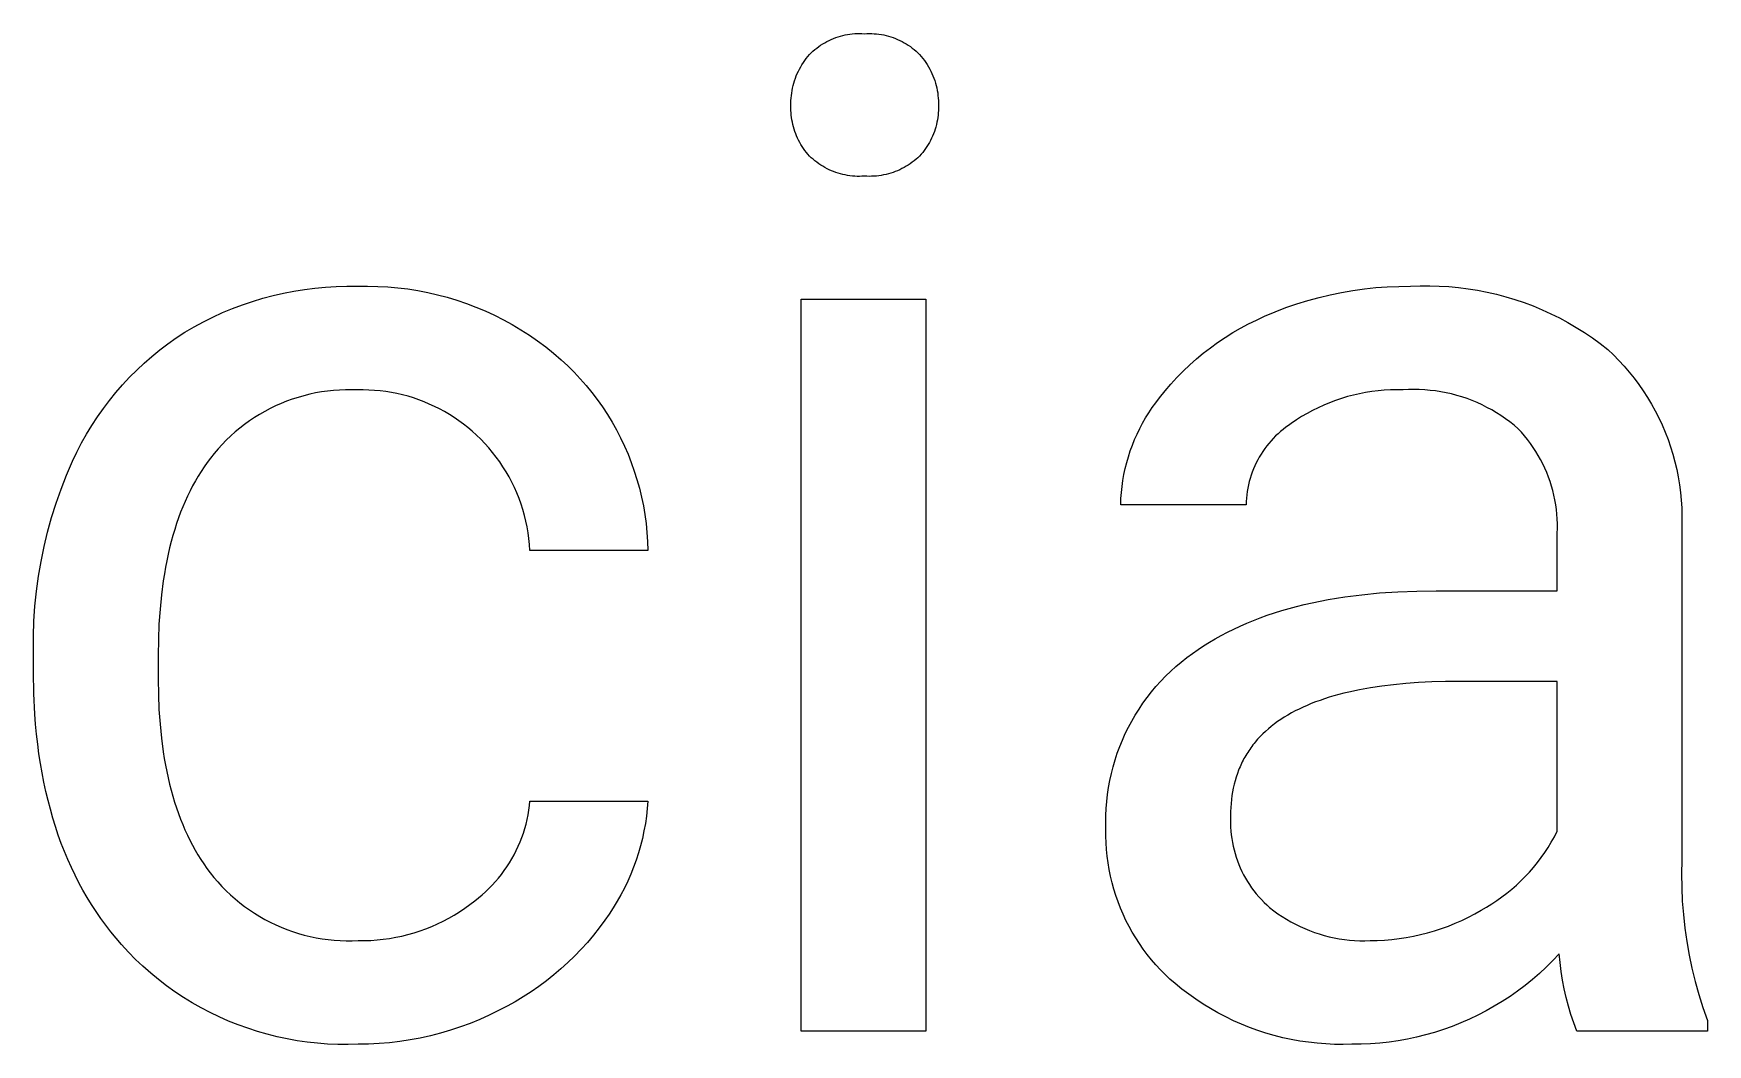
# Model space of a CAD drawing. Header units: millimetres. Extents: x 1348 to 6197, y -150 to 3238.
# Drawn here: x 4956 to 5018.9, y 64.2 to 102.3 of the extents above; entities that cross this region are included whole.
import ezdxf

# ---------------------------------------------------------------- set-up
doc = ezdxf.new("R2010")
doc.units = ezdxf.units.MM
doc.header["$MEASUREMENT"] = 0
doc.layers.add('Domyślny', color=7, linetype='Continuous', true_color=0x000000)

msp = doc.modelspace()

# ---------------------------------------------------------------- linework, layer by layer
at = {"layer": 'Domyślny'}
for p, q in [((4985.89, 101.994), (4985.973, 102.032)), ((4985.973, 102.032), (4986.057, 102.068)), ((4986.057, 102.068), (4986.142, 102.1)), ((4986.142, 102.1), (4986.228, 102.129)), ((4986.228, 102.129), (4986.316, 102.156)), ((4986.316, 102.156), (4986.404, 102.179)), ((4986.404, 102.179), (4986.493, 102.199)), ((4986.493, 102.199), (4986.582, 102.216)), ((4986.582, 102.216), (4986.672, 102.23)), ((4986.672, 102.23), (4986.763, 102.241)), ((4986.763, 102.241), (4986.854, 102.249)), ((4986.854, 102.249), (4986.945, 102.253)), ((4986.945, 102.253), (4987.036, 102.255)), ((4987.036, 102.255), (4987.127, 102.253)), ((4987.127, 102.253), (4987.218, 102.248)), ((4987.218, 102.248), (4987.31, 102.253)), ((4987.31, 102.253), (4987.402, 102.254)), ((4987.402, 102.254), (4987.493, 102.253)), ((4987.493, 102.253), (4987.585, 102.248)), ((4987.585, 102.248), (4987.676, 102.241)), ((4987.676, 102.241), (4987.767, 102.23)), ((4987.767, 102.23), (4987.857, 102.216)), ((4987.857, 102.216), (4987.947, 102.198)), ((4987.947, 102.198), (4988.037, 102.178)), ((4988.037, 102.178), (4988.125, 102.155)), ((4988.125, 102.155), (4988.213, 102.128)), ((4988.213, 102.128), (4988.3, 102.099)), ((4988.3, 102.099), (4988.385, 102.067)), ((4988.385, 102.067), (4988.47, 102.031)), ((4988.47, 102.031), (4988.553, 101.993)), ((4985.033, 101.317), (4985.092, 101.391)), ((4985.092, 101.391), (4985.153, 101.464)), ((4985.153, 101.464), (4985.218, 101.528)), ((4985.218, 101.528), (4985.285, 101.59)), ((4985.285, 101.59), (4985.354, 101.649)), ((4985.354, 101.649), (4985.425, 101.707)), ((4985.425, 101.707), (4985.499, 101.761)), ((4985.499, 101.761), (4985.573, 101.813)), ((4985.573, 101.813), (4985.65, 101.862)), ((4985.65, 101.862), (4985.728, 101.909)), ((4985.728, 101.909), (4985.808, 101.953)), ((4985.808, 101.953), (4985.89, 101.994)), ((4988.553, 101.993), (4988.635, 101.952)), ((4988.635, 101.952), (4988.715, 101.908)), ((4988.715, 101.908), (4988.794, 101.862)), ((4988.794, 101.862), (4988.871, 101.812)), ((4988.871, 101.812), (4988.947, 101.761)), ((4988.947, 101.761), (4989.02, 101.706)), ((4989.02, 101.706), (4989.092, 101.649)), ((4989.092, 101.649), (4989.162, 101.59)), ((4989.162, 101.59), (4989.229, 101.528)), ((4989.229, 101.528), (4989.295, 101.464)), ((4989.295, 101.464), (4989.357, 101.392)), ((4989.357, 101.392), (4989.417, 101.318)), ((4984.694, 100.745), (4984.734, 100.832)), ((4984.734, 100.832), (4984.776, 100.917)), ((4984.776, 100.917), (4984.822, 101)), ((4984.822, 101), (4984.871, 101.082)), ((4984.871, 101.082), (4984.922, 101.162)), ((4984.922, 101.162), (4984.976, 101.24)), ((4984.976, 101.24), (4985.033, 101.317)), ((4989.417, 101.318), (4989.475, 101.241)), ((4989.475, 101.241), (4989.53, 101.163)), ((4989.53, 101.163), (4989.582, 101.083)), ((4989.582, 101.083), (4989.631, 101.002)), ((4989.631, 101.002), (4989.677, 100.918)), ((4989.677, 100.918), (4989.721, 100.834)), ((4989.721, 100.834), (4989.761, 100.747)), ((4984.5, 100.11), (4984.518, 100.203)), ((4984.518, 100.203), (4984.539, 100.296)), ((4984.539, 100.296), (4984.564, 100.388)), ((4984.564, 100.388), (4984.592, 100.479)), ((4984.592, 100.479), (4984.623, 100.569)), ((4984.623, 100.569), (4984.657, 100.658)), ((4984.657, 100.658), (4984.694, 100.745)), ((4989.761, 100.747), (4989.799, 100.66)), ((4989.799, 100.66), (4989.834, 100.571)), ((4989.834, 100.571), (4989.865, 100.481)), ((4989.865, 100.481), (4989.893, 100.389)), ((4989.893, 100.389), (4989.918, 100.297)), ((4989.918, 100.297), (4989.94, 100.205)), ((4989.94, 100.205), (4989.959, 100.111)), ((4984.456, 99.637), (4984.458, 99.732)), ((4984.457, 99.541), (4984.456, 99.637)), ((4984.456, 99.452), (4984.457, 99.541)), ((4984.458, 99.732), (4984.464, 99.827)), ((4984.464, 99.827), (4984.472, 99.921)), ((4984.472, 99.921), (4984.484, 100.016)), ((4984.484, 100.016), (4984.5, 100.11)), ((4989.959, 100.111), (4989.975, 100.017)), ((4989.975, 100.017), (4989.987, 99.922)), ((4989.987, 99.922), (4989.996, 99.827)), ((4989.996, 99.827), (4990.001, 99.732)), ((4990.001, 99.732), (4990.004, 99.637)), ((4990.004, 99.637), (4990.003, 99.541)), ((4990.003, 99.541), (4990.004, 99.451)), ((4984.457, 99.362), (4984.456, 99.452)), ((4984.462, 99.272), (4984.457, 99.362)), ((4984.469, 99.182), (4984.462, 99.272)), ((4984.48, 99.093), (4984.469, 99.182)), ((4984.494, 99.004), (4984.48, 99.093)), ((4984.51, 98.915), (4984.494, 99.004)), ((4984.53, 98.827), (4984.51, 98.915)), ((4989.948, 98.914), (4989.928, 98.826)), ((4989.965, 99.002), (4989.948, 98.914)), ((4989.979, 99.091), (4989.965, 99.002)), ((4989.99, 99.181), (4989.979, 99.091)), ((4989.998, 99.271), (4989.99, 99.181)), ((4990.002, 99.361), (4989.998, 99.271)), ((4990.004, 99.451), (4990.002, 99.361)), ((4984.552, 98.74), (4984.53, 98.827)), ((4984.577, 98.654), (4984.552, 98.74)), ((4984.606, 98.568), (4984.577, 98.654)), ((4984.637, 98.484), (4984.606, 98.568)), ((4984.671, 98.4), (4984.637, 98.484)), ((4984.707, 98.318), (4984.671, 98.4)), ((4984.746, 98.237), (4984.707, 98.318)), ((4984.789, 98.158), (4984.746, 98.237)), ((4989.708, 98.235), (4989.665, 98.156)), ((4989.748, 98.316), (4989.708, 98.235)), ((4989.785, 98.398), (4989.748, 98.316)), ((4989.819, 98.482), (4989.785, 98.398)), ((4989.851, 98.566), (4989.819, 98.482)), ((4989.88, 98.652), (4989.851, 98.566)), ((4989.905, 98.738), (4989.88, 98.652)), ((4989.928, 98.826), (4989.905, 98.738)), ((4984.833, 98.08), (4984.789, 98.158)), ((4984.88, 98.003), (4984.833, 98.08)), ((4984.93, 97.928), (4984.88, 98.003)), ((4984.982, 97.855), (4984.93, 97.928)), ((4985.037, 97.783), (4984.982, 97.855)), ((4985.094, 97.714), (4985.037, 97.783)), ((4985.153, 97.646), (4985.094, 97.714)), ((4985.219, 97.583), (4985.153, 97.646)), ((4989.295, 97.646), (4989.228, 97.584)), ((4989.355, 97.713), (4989.295, 97.646)), ((4989.413, 97.782), (4989.355, 97.713)), ((4989.468, 97.854), (4989.413, 97.782)), ((4989.521, 97.927), (4989.468, 97.854)), ((4989.572, 98.001), (4989.521, 97.927)), ((4989.62, 98.078), (4989.572, 98.001)), ((4989.665, 98.156), (4989.62, 98.078)), ((4985.287, 97.523), (4985.219, 97.583)), ((4985.357, 97.465), (4985.287, 97.523)), ((4985.429, 97.41), (4985.357, 97.465)), ((4985.502, 97.357), (4985.429, 97.41)), ((4985.578, 97.307), (4985.502, 97.357)), ((4985.655, 97.259), (4985.578, 97.307)), ((4985.733, 97.214), (4985.655, 97.259)), ((4985.813, 97.171), (4985.733, 97.214)), ((4985.895, 97.131), (4985.813, 97.171)), ((4985.978, 97.095), (4985.895, 97.131)), ((4986.062, 97.06), (4985.978, 97.095)), ((4986.147, 97.029), (4986.062, 97.06)), ((4986.233, 97.001), (4986.147, 97.029)), ((4986.32, 96.975), (4986.233, 97.001)), ((4986.408, 96.953), (4986.32, 96.975)), ((4988.121, 96.976), (4988.032, 96.954)), ((4988.208, 97.002), (4988.121, 96.976)), ((4988.295, 97.03), (4988.208, 97.002)), ((4988.38, 97.061), (4988.295, 97.03)), ((4988.465, 97.095), (4988.38, 97.061)), ((4988.548, 97.132), (4988.465, 97.095)), ((4988.63, 97.172), (4988.548, 97.132)), ((4988.71, 97.214), (4988.63, 97.172)), ((4988.79, 97.26), (4988.71, 97.214)), ((4988.867, 97.307), (4988.79, 97.26)), ((4988.943, 97.358), (4988.867, 97.307)), ((4989.017, 97.41), (4988.943, 97.358)), ((4989.09, 97.466), (4989.017, 97.41)), ((4989.16, 97.524), (4989.09, 97.466)), ((4989.228, 97.584), (4989.16, 97.524)), ((4986.497, 96.934), (4986.408, 96.953)), ((4986.586, 96.917), (4986.497, 96.934)), ((4986.676, 96.904), (4986.586, 96.917)), ((4986.766, 96.894), (4986.676, 96.904)), ((4986.856, 96.886), (4986.766, 96.894)), ((4986.947, 96.882), (4986.856, 96.886)), ((4987.037, 96.881), (4986.947, 96.882)), ((4987.128, 96.883), (4987.037, 96.881)), ((4987.218, 96.888), (4987.128, 96.883)), ((4987.309, 96.883), (4987.218, 96.888)), ((4987.4, 96.882), (4987.309, 96.883)), ((4987.492, 96.883), (4987.4, 96.882)), ((4987.582, 96.887), (4987.492, 96.883)), ((4987.673, 96.894), (4987.582, 96.887)), ((4987.764, 96.905), (4987.673, 96.894)), ((4987.854, 96.918), (4987.764, 96.905)), ((4987.943, 96.935), (4987.854, 96.918)), ((4988.032, 96.954), (4987.943, 96.935)), ((4965.366, 92.489), (4965.759, 92.566)), ((4965.759, 92.566), (4966.155, 92.63)), ((4966.155, 92.63), (4966.553, 92.68)), ((4966.553, 92.68), (4966.952, 92.717)), ((4966.952, 92.717), (4967.352, 92.74)), ((4967.352, 92.74), (4967.753, 92.75)), ((4967.753, 92.75), (4968.154, 92.747)), ((4968.154, 92.747), (4968.533, 92.753)), ((4968.533, 92.753), (4968.912, 92.746)), ((4968.912, 92.746), (4969.291, 92.726)), ((4969.291, 92.726), (4969.669, 92.693)), ((4969.669, 92.693), (4970.046, 92.647)), ((4970.046, 92.647), (4970.42, 92.588)), ((4970.42, 92.588), (4970.793, 92.516)), ((5005.166, 92.52), (5005.594, 92.593)), ((5005.594, 92.593), (5006.024, 92.652)), ((5006.024, 92.652), (5006.455, 92.697)), ((5006.455, 92.697), (5006.888, 92.728)), ((5006.888, 92.728), (5007.322, 92.745)), ((5007.322, 92.745), (5007.756, 92.747)), ((5007.756, 92.747), (5008.118, 92.762)), ((5008.118, 92.762), (5008.481, 92.765)), ((5008.481, 92.765), (5008.843, 92.756)), ((5008.843, 92.756), (5009.205, 92.735)), ((5009.205, 92.735), (5009.566, 92.702)), ((5009.566, 92.702), (5009.926, 92.656)), ((5009.926, 92.656), (5010.284, 92.599)), ((5010.284, 92.599), (5010.639, 92.53)), ((4963.449, 91.91), (4963.824, 92.051)), ((4963.824, 92.051), (4964.204, 92.18)), ((4964.204, 92.18), (4964.588, 92.296)), ((4964.588, 92.296), (4964.975, 92.399)), ((4964.975, 92.399), (4965.366, 92.489)), ((4970.793, 92.516), (4971.162, 92.432)), ((4971.162, 92.432), (4971.529, 92.334)), ((4971.529, 92.334), (4971.892, 92.224)), ((4971.892, 92.224), (4972.251, 92.102)), ((4972.251, 92.102), (4972.606, 91.967)), ((4972.606, 91.967), (4972.955, 91.82)), ((4984.838, 64.732), (4984.838, 92.26)), ((4984.838, 92.26), (4989.527, 92.26)), ((4989.527, 92.26), (4989.527, 64.732)), ((5002.671, 91.788), (5003.076, 91.944)), ((5003.076, 91.944), (5003.486, 92.086)), ((5003.486, 92.086), (5003.9, 92.215)), ((5003.9, 92.215), (5004.319, 92.331)), ((5004.319, 92.331), (5004.741, 92.432)), ((5004.741, 92.432), (5005.166, 92.52)), ((5010.639, 92.53), (5010.993, 92.448)), ((5010.993, 92.448), (5011.343, 92.355)), ((5011.343, 92.355), (5011.69, 92.251)), ((5011.69, 92.251), (5012.033, 92.134)), ((5012.033, 92.134), (5012.373, 92.007)), ((5012.373, 92.007), (5012.707, 91.868)), ((4962.003, 91.221), (4962.355, 91.411)), ((4962.355, 91.411), (4962.714, 91.59)), ((4962.714, 91.59), (4963.079, 91.756)), ((4963.079, 91.756), (4963.449, 91.91)), ((4972.955, 91.82), (4973.3, 91.662)), ((4973.3, 91.662), (4973.639, 91.491)), ((4973.639, 91.491), (4973.971, 91.309)), ((4973.971, 91.309), (4974.298, 91.115)), ((5001.363, 91.173), (5001.661, 91.331)), ((5001.661, 91.331), (5001.964, 91.48)), ((5001.964, 91.48), (5002.271, 91.618)), ((5002.271, 91.618), (5002.671, 91.788)), ((5012.707, 91.868), (5013.037, 91.717)), ((5013.037, 91.717), (5013.362, 91.556)), ((5013.362, 91.556), (5013.681, 91.384)), ((5013.681, 91.384), (5013.994, 91.202)), ((4961.023, 90.587), (4961.336, 90.808)), ((4961.336, 90.808), (4961.656, 91.019)), ((4961.656, 91.019), (4962.003, 91.221)), ((4974.298, 91.115), (4974.617, 90.91)), ((4974.617, 90.91), (4974.929, 90.695)), ((4974.929, 90.695), (4975.234, 90.469)), ((5000.506, 90.637), (5000.785, 90.825)), ((5000.785, 90.825), (5001.071, 91.004)), ((5001.071, 91.004), (5001.363, 91.173)), ((5013.994, 91.202), (5014.301, 91.009)), ((5014.301, 91.009), (5014.601, 90.806)), ((5014.601, 90.806), (5014.895, 90.593)), ((4960.131, 89.86), (4960.42, 90.112)), ((4960.42, 90.112), (4960.717, 90.354)), ((4960.717, 90.354), (4961.023, 90.587)), ((4975.234, 90.469), (4975.53, 90.232)), ((4975.53, 90.232), (4975.818, 89.985)), ((4999.707, 90.017), (4999.966, 90.233)), ((4999.966, 90.233), (5000.232, 90.439)), ((5000.232, 90.439), (5000.506, 90.637)), ((5014.895, 90.593), (5015.181, 90.37)), ((5015.181, 90.37), (5015.394, 90.168)), ((5015.394, 90.168), (5015.6, 89.959)), ((4959.581, 89.326), (4959.851, 89.597)), ((4959.851, 89.597), (4960.131, 89.86)), ((4975.818, 89.985), (4976.065, 89.755)), ((4976.065, 89.755), (4976.304, 89.517)), ((4976.304, 89.517), (4976.534, 89.27)), ((4998.975, 89.319), (4999.211, 89.56)), ((4999.211, 89.56), (4999.455, 89.793)), ((4999.455, 89.793), (4999.707, 90.017)), ((5015.6, 89.959), (5015.798, 89.743)), ((5015.798, 89.743), (5015.99, 89.521)), ((5015.99, 89.521), (5016.173, 89.292)), ((4959.067, 88.756), (4959.319, 89.045)), ((4959.319, 89.045), (4959.581, 89.326)), ((4967.023, 88.807), (4966.799, 88.775)), ((4967.248, 88.831), (4967.023, 88.807)), ((4967.474, 88.847), (4967.248, 88.831)), ((4967.701, 88.856), (4967.474, 88.847)), ((4967.927, 88.856), (4967.701, 88.856)), ((4968.154, 88.849), (4967.927, 88.856)), ((4968.367, 88.851), (4968.154, 88.849)), ((4968.581, 88.846), (4968.367, 88.851)), ((4968.794, 88.834), (4968.581, 88.846)), ((4969.006, 88.814), (4968.794, 88.834)), ((4969.218, 88.788), (4969.006, 88.814)), ((4969.428, 88.754), (4969.218, 88.788)), ((4976.534, 89.27), (4976.756, 89.016)), ((4976.756, 89.016), (4976.969, 88.754)), ((4998.318, 88.55), (4998.528, 88.814)), ((4998.528, 88.814), (4998.747, 89.07)), ((4998.747, 89.07), (4998.975, 89.319)), ((5006.305, 88.789), (5006.072, 88.753)), ((5006.538, 88.817), (5006.305, 88.789)), ((5006.773, 88.837), (5006.538, 88.817)), ((5007.008, 88.849), (5006.773, 88.837)), ((5007.243, 88.853), (5007.008, 88.849)), ((5007.478, 88.849), (5007.243, 88.853)), ((5007.682, 88.861), (5007.478, 88.849)), ((5007.886, 88.865), (5007.682, 88.861)), ((5008.09, 88.862), (5007.886, 88.865)), ((5008.294, 88.852), (5008.09, 88.862)), ((5008.498, 88.835), (5008.294, 88.852)), ((5008.7, 88.811), (5008.498, 88.835)), ((5008.902, 88.78), (5008.7, 88.811)), ((5016.173, 89.292), (5016.349, 89.057)), ((5016.349, 89.057), (5016.516, 88.816)), ((5016.516, 88.816), (5016.675, 88.57)), ((4958.594, 88.152), (4958.826, 88.458)), ((4958.826, 88.458), (4959.067, 88.756)), ((4965.071, 88.248), (4964.867, 88.149)), ((4965.278, 88.34), (4965.071, 88.248)), ((4965.488, 88.424), (4965.278, 88.34)), ((4965.701, 88.502), (4965.488, 88.424)), ((4965.916, 88.571), (4965.701, 88.502)), ((4966.134, 88.634), (4965.916, 88.571)), ((4966.354, 88.689), (4966.134, 88.634)), ((4966.576, 88.736), (4966.354, 88.689)), ((4966.799, 88.775), (4966.576, 88.736)), ((4969.638, 88.713), (4969.428, 88.754)), ((4969.846, 88.665), (4969.638, 88.713)), ((4970.052, 88.61), (4969.846, 88.665)), ((4970.256, 88.548), (4970.052, 88.61)), ((4970.458, 88.479), (4970.256, 88.548)), ((4970.657, 88.403), (4970.458, 88.479)), ((4970.854, 88.321), (4970.657, 88.403)), ((4971.048, 88.232), (4970.854, 88.321)), ((4971.239, 88.136), (4971.048, 88.232)), ((4976.969, 88.754), (4977.173, 88.485)), ((4977.173, 88.485), (4977.367, 88.209)), ((4977.367, 88.209), (4977.552, 87.927)), ((4997.916, 87.993), (4998.044, 88.184)), ((4998.044, 88.184), (4998.178, 88.369)), ((4998.178, 88.369), (4998.318, 88.55)), ((5004.285, 88.183), (5004.074, 88.078)), ((5004.499, 88.281), (5004.285, 88.183)), ((5004.716, 88.371), (5004.499, 88.281)), ((5004.936, 88.454), (5004.716, 88.371)), ((5005.159, 88.529), (5004.936, 88.454)), ((5005.384, 88.597), (5005.159, 88.529)), ((5005.612, 88.657), (5005.384, 88.597)), ((5005.841, 88.709), (5005.612, 88.657)), ((5006.072, 88.753), (5005.841, 88.709)), ((5009.103, 88.742), (5008.902, 88.78)), ((5009.302, 88.698), (5009.103, 88.742)), ((5009.499, 88.646), (5009.302, 88.698)), ((5009.695, 88.587), (5009.499, 88.646)), ((5009.888, 88.522), (5009.695, 88.587)), ((5010.079, 88.45), (5009.888, 88.522)), ((5010.268, 88.372), (5010.079, 88.45)), ((5010.453, 88.287), (5010.268, 88.372)), ((5010.636, 88.195), (5010.453, 88.287)), ((5010.815, 88.098), (5010.636, 88.195)), ((5016.675, 88.57), (5016.826, 88.318)), ((5016.826, 88.318), (5016.968, 88.061)), ((4958.164, 87.517), (4958.374, 87.838)), ((4958.374, 87.838), (4958.594, 88.152)), ((4963.905, 87.553), (4963.726, 87.415)), ((4964.089, 87.686), (4963.905, 87.553)), ((4964.277, 87.812), (4964.089, 87.686)), ((4964.47, 87.931), (4964.277, 87.812)), ((4964.666, 88.044), (4964.47, 87.931)), ((4964.867, 88.149), (4964.666, 88.044)), ((4971.426, 88.034), (4971.239, 88.136)), ((4971.61, 87.926), (4971.426, 88.034)), ((4971.79, 87.811), (4971.61, 87.926)), ((4971.966, 87.691), (4971.79, 87.811)), ((4972.138, 87.565), (4971.966, 87.691)), ((4972.305, 87.432), (4972.138, 87.565)), ((4977.552, 87.927), (4977.728, 87.639)), ((4977.728, 87.639), (4977.893, 87.344)), ((4997.575, 87.398), (4997.682, 87.6)), ((4997.682, 87.6), (4997.796, 87.799)), ((4997.796, 87.799), (4997.916, 87.993)), ((5003.272, 87.587), (5003.168, 87.517)), ((5003.466, 87.72), (5003.272, 87.587)), ((5003.665, 87.846), (5003.466, 87.72)), ((5003.868, 87.966), (5003.665, 87.846)), ((5004.074, 88.078), (5003.868, 87.966)), ((5010.991, 87.994), (5010.815, 88.098)), ((5011.163, 87.884), (5010.991, 87.994)), ((5011.331, 87.769), (5011.163, 87.884)), ((5011.495, 87.647), (5011.331, 87.769)), ((5011.655, 87.52), (5011.495, 87.647)), ((5016.968, 88.061), (5017.101, 87.8)), ((5017.101, 87.8), (5017.225, 87.534)), ((5017.225, 87.534), (5017.34, 87.264)), ((4957.777, 86.855), (4957.965, 87.189)), ((4957.965, 87.189), (4958.164, 87.517)), ((4963.218, 86.963), (4963.06, 86.801)), ((4963.382, 87.119), (4963.218, 86.963)), ((4963.551, 87.27), (4963.382, 87.119)), ((4963.726, 87.415), (4963.551, 87.27)), ((4972.468, 87.295), (4972.305, 87.432)), ((4972.626, 87.152), (4972.468, 87.295)), ((4972.786, 86.997), (4972.626, 87.152)), ((4972.941, 86.836), (4972.786, 86.997)), ((4977.893, 87.344), (4978.048, 87.045)), ((4978.048, 87.045), (4978.193, 86.74)), ((4997.297, 86.77), (4997.382, 86.982)), ((4997.382, 86.982), (4997.475, 87.192)), ((4997.475, 87.192), (4997.575, 87.398)), ((5002.513, 86.936), (5002.431, 86.841)), ((5002.598, 87.028), (5002.513, 86.936)), ((5002.686, 87.118), (5002.598, 87.028)), ((5002.777, 87.204), (5002.686, 87.118)), ((5002.87, 87.287), (5002.777, 87.204)), ((5002.967, 87.367), (5002.87, 87.287)), ((5003.066, 87.444), (5002.967, 87.367)), ((5003.168, 87.517), (5003.066, 87.444)), ((5011.81, 87.388), (5011.655, 87.52)), ((5011.932, 87.256), (5011.81, 87.388)), ((5012.05, 87.12), (5011.932, 87.256)), ((5012.163, 86.98), (5012.05, 87.12)), ((5012.271, 86.837), (5012.163, 86.98)), ((5017.34, 87.264), (5017.446, 86.99)), ((5017.446, 86.99), (5017.542, 86.713)), ((4957.437, 86.168), (4957.601, 86.514)), ((4957.601, 86.514), (4957.777, 86.855)), ((4962.619, 86.284), (4962.498, 86.121)), ((4962.76, 86.461), (4962.619, 86.284)), ((4962.907, 86.634), (4962.76, 86.461)), ((4963.06, 86.801), (4962.907, 86.634)), ((4973.09, 86.67), (4972.941, 86.836)), ((4973.232, 86.499), (4973.09, 86.67)), ((4973.369, 86.324), (4973.232, 86.499)), ((4973.5, 86.143), (4973.369, 86.324)), ((4978.193, 86.74), (4978.327, 86.43)), ((4978.327, 86.43), (4978.451, 86.116)), ((4997.085, 86.116), (4997.148, 86.336)), ((4997.148, 86.336), (4997.219, 86.554)), ((4997.219, 86.554), (4997.297, 86.77)), ((5002.073, 86.327), (5002.012, 86.217)), ((5002.137, 86.434), (5002.073, 86.327)), ((5002.205, 86.539), (5002.137, 86.434)), ((5002.277, 86.642), (5002.205, 86.539)), ((5002.352, 86.743), (5002.277, 86.642)), ((5002.431, 86.841), (5002.352, 86.743)), ((5012.375, 86.69), (5012.271, 86.837)), ((5012.473, 86.54), (5012.375, 86.69)), ((5012.566, 86.386), (5012.473, 86.54)), ((5012.654, 86.229), (5012.566, 86.386)), ((5017.542, 86.713), (5017.629, 86.433)), ((5017.629, 86.433), (5017.706, 86.15)), ((4957.006, 85.122), (4957.213, 85.649)), ((4957.213, 85.649), (4957.437, 86.168)), ((4962.268, 85.782), (4962.159, 85.606)), ((4962.381, 85.954), (4962.268, 85.782)), ((4962.498, 86.121), (4962.381, 85.954)), ((4973.624, 85.958), (4973.5, 86.143)), ((4973.742, 85.769), (4973.624, 85.958)), ((4973.853, 85.576), (4973.742, 85.769)), ((4978.451, 86.116), (4978.564, 85.798)), ((4978.564, 85.798), (4978.665, 85.476)), ((4996.943, 85.445), (4996.982, 85.67)), ((4996.982, 85.67), (4997.03, 85.894)), ((4997.03, 85.894), (4997.085, 86.116)), ((5001.764, 85.641), (5001.727, 85.522)), ((5001.806, 85.76), (5001.764, 85.641)), ((5001.852, 85.877), (5001.806, 85.76)), ((5001.901, 85.992), (5001.852, 85.877)), ((5001.955, 86.105), (5001.901, 85.992)), ((5002.012, 86.217), (5001.955, 86.105)), ((5012.736, 86.07), (5012.654, 86.229)), ((5012.813, 85.907), (5012.736, 86.07)), ((5012.885, 85.742), (5012.813, 85.907)), ((5012.95, 85.575), (5012.885, 85.742)), ((5017.706, 86.15), (5017.774, 85.864)), ((5017.774, 85.864), (5017.831, 85.577)), ((4956.818, 84.589), (4957.006, 85.122)), ((4961.854, 85.052), (4961.76, 84.858)), ((4961.952, 85.241), (4961.854, 85.052)), ((4962.053, 85.426), (4961.952, 85.241)), ((4962.159, 85.606), (4962.053, 85.426)), ((4973.957, 85.38), (4973.853, 85.576)), ((4974.054, 85.179), (4973.957, 85.38)), ((4974.145, 84.976), (4974.054, 85.179)), ((4978.665, 85.476), (4978.756, 85.151)), ((4978.756, 85.151), (4978.836, 84.823)), ((4996.887, 84.99), (4996.911, 85.218)), ((4996.911, 85.218), (4996.943, 85.445)), ((5001.617, 85.032), (5001.6, 84.908)), ((5001.638, 85.156), (5001.617, 85.032)), ((5001.664, 85.279), (5001.638, 85.156)), ((5001.693, 85.401), (5001.664, 85.279)), ((5001.727, 85.522), (5001.693, 85.401)), ((5013.01, 85.406), (5012.95, 85.575)), ((5013.065, 85.235), (5013.01, 85.406)), ((5013.113, 85.062), (5013.065, 85.235)), ((5013.156, 84.887), (5013.113, 85.062)), ((5017.831, 85.577), (5017.879, 85.287)), ((5017.879, 85.287), (5017.917, 84.996)), ((4956.648, 84.05), (4956.818, 84.589)), ((4961.584, 84.456), (4961.501, 84.249)), ((4961.67, 84.659), (4961.584, 84.456)), ((4961.76, 84.858), (4961.67, 84.659)), ((4974.228, 84.769), (4974.145, 84.976)), ((4974.304, 84.56), (4974.228, 84.769)), ((4974.372, 84.348), (4974.304, 84.56)), ((4978.836, 84.823), (4978.904, 84.493)), ((4978.904, 84.493), (4978.961, 84.16)), ((4996.862, 84.533), (4996.87, 84.762)), ((5001.574, 84.533), (4996.862, 84.533)), ((4996.87, 84.762), (4996.887, 84.99)), ((5001.579, 84.658), (5001.574, 84.533)), ((5001.587, 84.783), (5001.579, 84.658)), ((5001.6, 84.908), (5001.587, 84.783)), ((5013.192, 84.711), (5013.156, 84.887)), ((5013.223, 84.534), (5013.192, 84.711)), ((5013.248, 84.356), (5013.223, 84.534)), ((5017.917, 84.996), (5017.945, 84.704)), ((5017.945, 84.704), (5017.963, 84.411)), ((5017.963, 84.411), (5017.971, 84.118)), ((4956.496, 83.506), (4956.648, 84.05)), ((4961.348, 83.821), (4961.277, 83.6)), ((4961.422, 84.037), (4961.348, 83.821)), ((4961.501, 84.249), (4961.422, 84.037)), ((4974.433, 84.134), (4974.372, 84.348)), ((4974.487, 83.917), (4974.433, 84.134)), ((4974.533, 83.7), (4974.487, 83.917)), ((4978.961, 84.16), (4979.007, 83.826)), ((4979.007, 83.826), (4979.041, 83.49)), ((5013.266, 84.177), (5013.248, 84.356)), ((5013.279, 83.998), (5013.266, 84.177)), ((5013.285, 83.819), (5013.279, 83.998)), ((5013.285, 83.639), (5013.285, 83.819)), ((5017.971, 84.118), (5017.969, 83.825)), ((5017.969, 83.825), (5017.969, 71.164)), ((4956.363, 82.956), (4956.496, 83.506)), ((4961.146, 83.145), (4961.087, 82.911)), ((4961.21, 83.375), (4961.146, 83.145)), ((4961.277, 83.6), (4961.21, 83.375)), ((4974.571, 83.48), (4974.533, 83.7)), ((4974.602, 83.26), (4974.571, 83.48)), ((4974.625, 83.038), (4974.602, 83.26)), ((4979.041, 83.49), (4979.064, 83.153)), ((4979.064, 83.153), (4979.075, 82.816)), ((5013.279, 83.459), (5013.285, 83.639)), ((5013.279, 81.297), (5013.279, 83.459)), ((4956.249, 82.403), (4956.363, 82.956)), ((4961.031, 82.672), (4960.979, 82.429)), ((4961.087, 82.911), (4961.031, 82.672)), ((4974.64, 82.816), (4974.625, 83.038)), ((4979.075, 82.816), (4974.64, 82.816)), ((4956.154, 81.845), (4956.249, 82.403)), ((4960.887, 81.93), (4960.847, 81.673)), ((4960.931, 82.182), (4960.887, 81.93)), ((4960.979, 82.429), (4960.931, 82.182)), ((4956.021, 80.723), (4956.078, 81.285)), ((4956.078, 81.285), (4956.154, 81.845)), ((4960.847, 81.673), (4960.778, 81.146)), ((5006.598, 81.214), (5007.285, 81.26)), ((5007.285, 81.26), (5007.992, 81.288)), ((5007.992, 81.288), (5008.719, 81.297)), ((5008.719, 81.297), (5013.279, 81.297)), ((4955.983, 80.159), (4956.021, 80.723)), ((4960.724, 80.602), (4960.686, 80.04)), ((4960.778, 81.146), (4960.724, 80.602)), ((5002.916, 80.551), (5003.194, 80.632)), ((5003.194, 80.632), (5003.478, 80.708)), ((5003.478, 80.708), (5003.766, 80.779)), ((5003.766, 80.779), (5004.06, 80.846)), ((5004.06, 80.846), (5004.36, 80.908)), ((5004.36, 80.908), (5004.664, 80.966)), ((5004.664, 80.966), (5005.288, 81.067)), ((5005.288, 81.067), (5005.933, 81.15)), ((5005.933, 81.15), (5006.598, 81.214)), ((4955.965, 79.594), (4955.983, 80.159)), ((4960.686, 80.04), (4960.663, 79.459)), ((5001.111, 79.858), (5001.354, 79.971)), ((5001.354, 79.971), (5001.601, 80.079)), ((5001.601, 80.079), (5001.854, 80.183)), ((5001.854, 80.183), (5002.111, 80.282)), ((5002.111, 80.282), (5002.374, 80.376)), ((5002.374, 80.376), (5002.642, 80.466)), ((5002.642, 80.466), (5002.916, 80.551)), ((4955.966, 79.029), (4955.965, 79.594)), ((4960.663, 79.459), (4960.655, 78.861)), ((4999.978, 79.225), (5000.194, 79.361)), ((5000.194, 79.361), (5000.416, 79.492)), ((5000.416, 79.492), (5000.643, 79.618)), ((5000.643, 79.618), (5000.874, 79.74)), ((5000.874, 79.74), (5001.111, 79.858)), ((4955.966, 78.241), (4955.966, 79.029)), ((4960.655, 78.861), (4960.655, 77.978)), ((4999.138, 78.618), (4999.347, 78.782)), ((4999.347, 78.782), (4999.561, 78.939)), ((4999.561, 78.939), (4999.767, 79.084)), ((4999.767, 79.084), (4999.978, 79.225)), ((4955.979, 77.439), (4955.966, 78.241)), ((4998.364, 77.894), (4998.548, 78.085)), ((4998.548, 78.085), (4998.739, 78.269)), ((4998.739, 78.269), (4998.935, 78.447)), ((4998.935, 78.447), (4999.138, 78.618)), ((4960.655, 77.978), (4960.663, 77.396)), ((4997.853, 77.284), (4998.016, 77.493)), ((4998.016, 77.493), (4998.187, 77.697)), ((4998.187, 77.697), (4998.364, 77.894)), ((5005.442, 77.487), (5005.251, 77.441)), ((5005.837, 77.571), (5005.442, 77.487)), ((5006.25, 77.645), (5005.837, 77.571)), ((5006.679, 77.709), (5006.25, 77.645)), ((5007.125, 77.763), (5006.679, 77.709)), ((5007.587, 77.808), (5007.125, 77.763)), ((5008.067, 77.842), (5007.587, 77.808)), ((5008.563, 77.867), (5008.067, 77.842)), ((5009.076, 77.882), (5008.563, 77.867)), ((5009.606, 77.887), (5009.076, 77.882)), ((5013.279, 77.887), (5009.606, 77.887)), ((5013.279, 72.253), (5013.279, 77.887)), ((4956.017, 76.658), (4955.979, 77.439)), ((4960.663, 77.396), (4960.686, 76.83)), ((4960.686, 76.83), (4960.724, 76.282)), ((4997.407, 76.625), (4997.548, 76.85)), ((4997.548, 76.85), (4997.697, 77.07)), ((4997.697, 77.07), (4997.853, 77.284)), ((5003.568, 76.85), (5003.423, 76.777)), ((5003.718, 76.92), (5003.568, 76.85)), ((5003.871, 76.988), (5003.718, 76.92)), ((5004.029, 77.053), (5003.871, 76.988)), ((5004.191, 77.116), (5004.029, 77.053)), ((5004.357, 77.176), (5004.191, 77.116)), ((5004.527, 77.234), (5004.357, 77.176)), ((5004.702, 77.29), (5004.527, 77.234)), ((5004.881, 77.343), (5004.702, 77.29)), ((5005.064, 77.393), (5004.881, 77.343)), ((5005.251, 77.441), (5005.064, 77.393)), ((4956.046, 76.276), (4956.017, 76.658)), ((4956.082, 75.899), (4956.046, 76.276)), ((4960.724, 76.282), (4960.777, 75.75)), ((4997.149, 76.162), (4997.274, 76.396)), ((4997.274, 76.396), (4997.407, 76.625)), ((5002.525, 76.198), (5002.414, 76.106)), ((5002.641, 76.288), (5002.525, 76.198)), ((5002.761, 76.376), (5002.641, 76.288)), ((5002.885, 76.461), (5002.761, 76.376)), ((5003.013, 76.544), (5002.885, 76.461)), ((5003.146, 76.624), (5003.013, 76.544)), ((5003.282, 76.702), (5003.146, 76.624)), ((5003.423, 76.777), (5003.282, 76.702)), ((4956.124, 75.528), (4956.082, 75.899)), ((4960.777, 75.75), (4960.846, 75.235)), ((4996.823, 75.436), (4996.923, 75.682)), ((4996.923, 75.682), (4997.032, 75.924)), ((4997.032, 75.924), (4997.149, 76.162)), ((5001.92, 75.606), (5001.876, 75.553)), ((5002.01, 75.711), (5001.92, 75.606)), ((5002.105, 75.814), (5002.01, 75.711)), ((5002.203, 75.914), (5002.105, 75.814)), ((5002.306, 76.011), (5002.203, 75.914)), ((5002.414, 76.106), (5002.306, 76.011)), ((4956.172, 75.162), (4956.124, 75.528)), ((4956.227, 74.801), (4956.172, 75.162)), ((4960.846, 75.235), (4960.886, 74.985)), ((4960.886, 74.985), (4960.93, 74.738)), ((4996.573, 74.681), (4996.648, 74.936)), ((4996.648, 74.936), (4996.731, 75.187)), ((4996.731, 75.187), (4996.823, 75.436)), ((5001.497, 74.986), (5001.465, 74.926)), ((5001.53, 75.045), (5001.497, 74.986)), ((5001.565, 75.104), (5001.53, 75.045)), ((5001.6, 75.162), (5001.565, 75.104)), ((5001.636, 75.22), (5001.6, 75.162)), ((5001.673, 75.277), (5001.636, 75.22)), ((5001.712, 75.334), (5001.673, 75.277)), ((5001.751, 75.389), (5001.712, 75.334)), ((5001.792, 75.445), (5001.751, 75.389)), ((5001.833, 75.499), (5001.792, 75.445)), ((5001.876, 75.553), (5001.833, 75.499)), ((4956.289, 74.446), (4956.227, 74.801)), ((4956.357, 74.096), (4956.289, 74.446)), ((4960.93, 74.738), (4960.977, 74.496)), ((4960.977, 74.496), (4961.029, 74.257)), ((4996.451, 74.165), (4996.508, 74.424)), ((4996.508, 74.424), (4996.573, 74.681)), ((5001.247, 74.423), (5001.202, 74.291)), ((5001.295, 74.552), (5001.247, 74.423)), ((5001.321, 74.616), (5001.295, 74.552)), ((5001.348, 74.679), (5001.321, 74.616)), ((5001.375, 74.742), (5001.348, 74.679)), ((5001.404, 74.804), (5001.375, 74.742)), ((5001.434, 74.865), (5001.404, 74.804)), ((5001.465, 74.926), (5001.434, 74.865)), ((4956.431, 73.752), (4956.357, 74.096)), ((4956.512, 73.413), (4956.431, 73.752)), ((4961.029, 74.257), (4961.084, 74.023)), ((4961.084, 74.023), (4961.143, 73.794)), ((4961.143, 73.794), (4961.206, 73.568)), ((4996.364, 73.641), (4996.403, 73.904)), ((4996.403, 73.904), (4996.451, 74.165)), ((5001.068, 73.738), (5001.045, 73.594)), ((5001.095, 73.88), (5001.068, 73.738)), ((5001.127, 74.019), (5001.095, 73.88)), ((5001.162, 74.156), (5001.127, 74.019)), ((5001.202, 74.291), (5001.162, 74.156)), ((4956.599, 73.079), (4956.512, 73.413)), ((4956.692, 72.751), (4956.599, 73.079)), ((4961.206, 73.568), (4961.272, 73.347)), ((4961.272, 73.347), (4961.343, 73.13)), ((4961.343, 73.13), (4961.417, 72.917)), ((4974.598, 73.041), (4974.622, 73.216)), ((4974.622, 73.216), (4974.64, 73.391)), ((4974.64, 73.391), (4979.075, 73.391)), ((4979.052, 73.108), (4979.02, 72.825)), ((4979.075, 73.391), (4979.052, 73.108)), ((4996.302, 72.848), (4996.314, 73.113)), ((4996.314, 73.113), (4996.334, 73.378)), ((4996.334, 73.378), (4996.364, 73.641)), ((5001.001, 73.146), (5000.994, 72.992)), ((5001.011, 73.298), (5001.001, 73.146)), ((5001.026, 73.447), (5001.011, 73.298)), ((5001.045, 73.594), (5001.026, 73.447)), ((4956.793, 72.428), (4956.692, 72.751)), ((4956.899, 72.11), (4956.793, 72.428)), ((4961.417, 72.917), (4961.495, 72.709)), ((4961.495, 72.709), (4961.577, 72.505)), ((4961.577, 72.505), (4961.663, 72.305)), ((4974.444, 72.352), (4974.491, 72.522)), ((4974.491, 72.522), (4974.533, 72.694)), ((4974.533, 72.694), (4974.568, 72.867)), ((4974.568, 72.867), (4974.598, 73.041)), ((4978.979, 72.544), (4978.928, 72.264)), ((4979.02, 72.825), (4978.979, 72.544)), ((4996.3, 72.583), (4996.302, 72.848)), ((4996.306, 72.318), (4996.3, 72.583)), ((5000.992, 72.835), (5000.987, 72.692)), ((5000.987, 72.692), (5000.987, 72.548)), ((5000.987, 72.548), (5000.992, 72.404)), ((5000.994, 72.992), (5000.992, 72.835)), ((4957.012, 71.798), (4956.899, 72.11)), ((4957.132, 71.491), (4957.012, 71.798)), ((4961.663, 72.305), (4961.753, 72.109)), ((4961.753, 72.109), (4961.846, 71.918)), ((4961.846, 71.918), (4961.943, 71.73)), ((4974.199, 71.69), (4974.268, 71.852)), ((4974.268, 71.852), (4974.333, 72.017)), ((4974.333, 72.017), (4974.391, 72.183)), ((4974.391, 72.183), (4974.444, 72.352)), ((4978.868, 71.986), (4978.799, 71.711)), ((4978.928, 72.264), (4978.868, 71.986)), ((4996.305, 72.066), (4996.306, 72.318)), ((4996.312, 71.813), (4996.305, 72.066)), ((4996.328, 71.562), (4996.312, 71.813)), ((5000.992, 72.404), (5001.001, 72.261)), ((5001.001, 72.261), (5001.016, 72.118)), ((5001.016, 72.118), (5001.035, 71.975)), ((5001.035, 71.975), (5001.059, 71.833)), ((5001.059, 71.833), (5001.087, 71.693)), ((5012.936, 71.646), (5013.057, 71.844)), ((5013.057, 71.844), (5013.172, 72.047)), ((5013.172, 72.047), (5013.279, 72.253)), ((4957.258, 71.19), (4957.132, 71.491)), ((4957.39, 70.894), (4957.258, 71.19)), ((4961.943, 71.73), (4962.044, 71.547)), ((4962.044, 71.547), (4962.149, 71.369)), ((4962.149, 71.369), (4962.257, 71.194)), ((4962.257, 71.194), (4962.37, 71.024)), ((4973.867, 71.067), (4973.958, 71.218)), ((4973.958, 71.218), (4974.044, 71.373)), ((4974.044, 71.373), (4974.124, 71.53)), ((4974.124, 71.53), (4974.199, 71.69)), ((4978.632, 71.167), (4978.536, 70.9)), ((4978.72, 71.437), (4978.632, 71.167)), ((4978.799, 71.711), (4978.72, 71.437)), ((4996.352, 71.311), (4996.328, 71.562)), ((4996.385, 71.06), (4996.352, 71.311)), ((5001.087, 71.693), (5001.121, 71.553)), ((5001.121, 71.553), (5001.159, 71.414)), ((5001.159, 71.414), (5001.201, 71.277)), ((5001.201, 71.277), (5001.249, 71.141)), ((5012.533, 71.076), (5012.674, 71.261)), ((5012.674, 71.261), (5012.808, 71.451)), ((5012.808, 71.451), (5012.936, 71.646)), ((5017.969, 71.164), (5017.957, 70.653)), ((4957.529, 70.603), (4957.39, 70.894)), ((4957.674, 70.318), (4957.529, 70.603)), ((4962.37, 71.024), (4962.486, 70.858)), ((4962.486, 70.858), (4962.606, 70.696)), ((4962.606, 70.696), (4962.748, 70.518)), ((4973.455, 70.494), (4973.566, 70.632)), ((4973.566, 70.632), (4973.671, 70.773)), ((4973.671, 70.773), (4973.772, 70.918)), ((4973.772, 70.918), (4973.867, 71.067)), ((4978.43, 70.636), (4978.316, 70.375)), ((4978.536, 70.9), (4978.43, 70.636)), ((4996.426, 70.812), (4996.385, 71.06)), ((4996.476, 70.564), (4996.426, 70.812)), ((4996.535, 70.319), (4996.476, 70.564)), ((5001.249, 71.141), (5001.301, 71.007)), ((5001.301, 71.007), (5001.357, 70.875)), ((5001.357, 70.875), (5001.418, 70.744)), ((5001.418, 70.744), (5001.483, 70.616)), ((5001.483, 70.616), (5001.552, 70.49)), ((5011.911, 70.385), (5012.075, 70.55)), ((5012.075, 70.55), (5012.234, 70.72)), ((5012.234, 70.72), (5012.386, 70.895)), ((5012.386, 70.895), (5012.533, 71.076)), ((5017.957, 70.653), (5017.962, 70.141)), ((4957.826, 70.038), (4957.674, 70.318)), ((4957.985, 69.763), (4957.826, 70.038)), ((4962.748, 70.518), (4962.897, 70.346)), ((4962.897, 70.346), (4963.051, 70.178)), ((4963.051, 70.178), (4963.211, 70.016)), ((4963.211, 70.016), (4963.376, 69.86)), ((4972.839, 69.863), (4972.97, 69.981)), ((4972.97, 69.981), (4973.098, 70.103)), ((4973.098, 70.103), (4973.221, 70.229)), ((4973.221, 70.229), (4973.341, 70.36)), ((4973.341, 70.36), (4973.455, 70.494)), ((4978.193, 70.119), (4978.061, 69.867)), ((4978.316, 70.375), (4978.193, 70.119)), ((4996.601, 70.076), (4996.535, 70.319)), ((4996.676, 69.835), (4996.601, 70.076)), ((5001.552, 70.49), (5001.626, 70.367)), ((5001.626, 70.367), (5001.703, 70.246)), ((5001.703, 70.246), (5001.785, 70.127)), ((5001.785, 70.127), (5001.871, 70.012)), ((5001.871, 70.012), (5001.96, 69.899)), ((5001.96, 69.899), (5002.053, 69.79)), ((5011.201, 69.784), (5011.386, 69.925)), ((5011.386, 69.925), (5011.566, 70.073)), ((5011.566, 70.073), (5011.741, 70.226)), ((5011.741, 70.226), (5011.911, 70.385)), ((5017.962, 70.141), (5017.984, 69.63)), ((4958.149, 69.494), (4957.985, 69.763)), ((4958.321, 69.23), (4958.149, 69.494)), ((4963.376, 69.86), (4963.547, 69.709)), ((4963.547, 69.709), (4963.723, 69.564)), ((4963.723, 69.564), (4963.904, 69.426)), ((4963.904, 69.426), (4964.089, 69.293)), ((4964.089, 69.293), (4964.279, 69.168)), ((4971.989, 69.227), (4972.185, 69.359)), ((4972.185, 69.359), (4972.377, 69.497)), ((4972.377, 69.497), (4972.564, 69.642)), ((4972.564, 69.642), (4972.703, 69.75)), ((4972.703, 69.75), (4972.839, 69.863)), ((4977.773, 69.377), (4977.617, 69.139)), ((4977.921, 69.62), (4977.773, 69.377)), ((4978.061, 69.867), (4977.921, 69.62)), ((4996.759, 69.597), (4996.676, 69.835)), ((4996.851, 69.361), (4996.759, 69.597)), ((4996.95, 69.13), (4996.851, 69.361)), ((5002.053, 69.79), (5002.15, 69.683)), ((5002.15, 69.683), (5002.251, 69.58)), ((5002.251, 69.58), (5002.354, 69.481)), ((5002.354, 69.481), (5002.461, 69.385)), ((5002.461, 69.385), (5002.614, 69.266)), ((5002.614, 69.266), (5002.771, 69.153)), ((5010.179, 69.149), (5010.417, 69.284)), ((5010.417, 69.284), (5010.619, 69.399)), ((5010.619, 69.399), (5010.817, 69.521)), ((5010.817, 69.521), (5011.011, 69.649)), ((5011.011, 69.649), (5011.201, 69.784)), ((5017.984, 69.63), (5018.023, 69.119)), ((4958.498, 68.972), (4958.321, 69.23)), ((4958.682, 68.719), (4958.498, 68.972)), ((4958.873, 68.471), (4958.682, 68.719)), ((4964.279, 69.168), (4964.473, 69.048)), ((4964.473, 69.048), (4964.671, 68.936)), ((4964.671, 68.936), (4964.873, 68.831)), ((4964.873, 68.831), (4965.078, 68.732)), ((4965.078, 68.732), (4965.287, 68.641)), ((4965.287, 68.641), (4965.499, 68.557)), ((4970.726, 68.588), (4970.945, 68.676)), ((4970.945, 68.676), (4971.161, 68.772)), ((4971.161, 68.772), (4971.374, 68.875)), ((4971.374, 68.875), (4971.583, 68.985)), ((4971.583, 68.985), (4971.788, 69.103)), ((4971.788, 69.103), (4971.989, 69.227)), ((4977.453, 68.907), (4977.244, 68.623)), ((4977.617, 69.139), (4977.453, 68.907)), ((4997.057, 68.901), (4996.95, 69.13)), ((4997.172, 68.677), (4997.057, 68.901)), ((4997.294, 68.456), (4997.172, 68.677)), ((5002.771, 69.153), (5002.931, 69.045)), ((5002.931, 69.045), (5003.095, 68.942)), ((5003.095, 68.942), (5003.263, 68.846)), ((5003.263, 68.846), (5003.434, 68.755)), ((5003.434, 68.755), (5003.607, 68.67)), ((5003.607, 68.67), (5003.784, 68.591)), ((5008.927, 68.595), (5009.185, 68.689)), ((5009.185, 68.689), (5009.439, 68.791)), ((5009.439, 68.791), (5009.689, 68.902)), ((5009.689, 68.902), (5009.936, 69.021)), ((5009.936, 69.021), (5010.179, 69.149)), ((5018.023, 69.119), (5018.079, 68.611)), ((4959.07, 68.229), (4958.873, 68.471)), ((4959.273, 67.992), (4959.07, 68.229)), ((4965.499, 68.557), (4965.713, 68.48)), ((4965.713, 68.48), (4965.93, 68.411)), ((4965.93, 68.411), (4966.149, 68.349)), ((4966.149, 68.349), (4966.371, 68.295)), ((4966.371, 68.295), (4966.594, 68.249)), ((4966.594, 68.249), (4966.818, 68.21)), ((4966.818, 68.21), (4967.044, 68.179)), ((4967.044, 68.179), (4967.27, 68.156)), ((4967.27, 68.156), (4967.498, 68.141)), ((4967.498, 68.141), (4967.725, 68.133)), ((4967.725, 68.133), (4967.953, 68.134)), ((4967.953, 68.134), (4968.181, 68.142)), ((4968.181, 68.142), (4968.417, 68.142)), ((4968.417, 68.142), (4968.653, 68.15)), ((4968.653, 68.15), (4968.889, 68.167)), ((4968.889, 68.167), (4969.124, 68.191)), ((4969.124, 68.191), (4969.358, 68.224)), ((4969.358, 68.224), (4969.591, 68.265)), ((4969.591, 68.265), (4969.822, 68.314)), ((4969.822, 68.314), (4970.051, 68.37)), ((4970.051, 68.37), (4970.279, 68.435)), ((4970.279, 68.435), (4970.504, 68.508)), ((4970.504, 68.508), (4970.726, 68.588)), ((4976.798, 68.076), (4976.561, 67.814)), ((4977.025, 68.346), (4976.798, 68.076)), ((4977.244, 68.623), (4977.025, 68.346)), ((4997.424, 68.24), (4997.294, 68.456)), ((4997.562, 68.028), (4997.424, 68.24)), ((4997.706, 67.821), (4997.562, 68.028)), ((5003.784, 68.591), (5003.963, 68.518)), ((5003.963, 68.518), (5004.145, 68.451)), ((5004.145, 68.451), (5004.329, 68.391)), ((5004.329, 68.391), (5004.514, 68.337)), ((5004.514, 68.337), (5004.702, 68.289)), ((5004.702, 68.289), (5004.891, 68.247)), ((5004.891, 68.247), (5005.081, 68.213)), ((5005.081, 68.213), (5005.272, 68.184)), ((5005.272, 68.184), (5005.464, 68.163)), ((5005.464, 68.163), (5005.657, 68.148)), ((5005.657, 68.148), (5005.851, 68.139)), ((5005.851, 68.139), (5006.044, 68.137)), ((5006.044, 68.137), (5006.237, 68.142)), ((5006.237, 68.142), (5006.511, 68.147)), ((5006.511, 68.147), (5006.785, 68.16)), ((5006.785, 68.16), (5007.058, 68.183)), ((5007.058, 68.183), (5007.33, 68.215)), ((5007.33, 68.215), (5007.601, 68.256)), ((5007.601, 68.256), (5007.871, 68.306)), ((5007.871, 68.306), (5008.138, 68.365)), ((5008.138, 68.365), (5008.404, 68.433)), ((5008.404, 68.433), (5008.667, 68.51)), ((5008.667, 68.51), (5008.927, 68.595)), ((5018.079, 68.611), (5018.151, 68.104)), ((5018.151, 68.104), (5018.241, 67.6)), ((4959.534, 67.71), (4959.273, 67.992)), ((4959.805, 67.437), (4959.534, 67.71)), ((4960.084, 67.174), (4959.805, 67.437)), ((4976.316, 67.56), (4976.063, 67.314)), ((4976.561, 67.814), (4976.316, 67.56)), ((4997.858, 67.62), (4997.706, 67.821)), ((4998.016, 67.423), (4997.858, 67.62)), ((4998.181, 67.232), (4998.016, 67.423)), ((5013.115, 67.392), (5012.866, 67.145)), ((5013.355, 67.647), (5013.115, 67.392)), ((5013.385, 67.315), (5013.355, 67.647)), ((5018.241, 67.6), (5018.346, 67.099)), ((4960.373, 66.92), (4960.084, 67.174)), ((4960.669, 66.676), (4960.373, 66.92)), ((4975.533, 66.848), (4975.257, 66.628)), ((4975.802, 67.077), (4975.533, 66.848)), ((4976.063, 67.314), (4975.802, 67.077)), ((4998.352, 67.047), (4998.181, 67.232)), ((4998.529, 66.868), (4998.352, 67.047)), ((4998.713, 66.695), (4998.529, 66.868)), ((5012.608, 66.907), (5012.343, 66.678)), ((5012.866, 67.145), (5012.608, 66.907)), ((5013.426, 66.984), (5013.385, 67.315)), ((5013.478, 66.655), (5013.426, 66.984)), ((5018.346, 67.099), (5018.468, 66.602)), ((4960.974, 66.443), (4960.669, 66.676)), ((4961.287, 66.22), (4960.974, 66.443)), ((4961.607, 66.008), (4961.287, 66.22)), ((4974.684, 66.217), (4974.387, 66.026)), ((4974.974, 66.418), (4974.684, 66.217)), ((4975.257, 66.628), (4974.974, 66.418)), ((4998.902, 66.528), (4998.713, 66.695)), ((4999.156, 66.321), (4998.902, 66.528)), ((4999.416, 66.123), (4999.156, 66.321)), ((4999.682, 65.934), (4999.416, 66.123)), ((5011.79, 66.246), (5011.504, 66.044)), ((5012.07, 66.457), (5011.79, 66.246)), ((5012.343, 66.678), (5012.07, 66.457)), ((5013.541, 66.328), (5013.478, 66.655)), ((5013.614, 66.003), (5013.541, 66.328)), ((5018.468, 66.602), (5018.607, 66.109)), ((4961.934, 65.806), (4961.607, 66.008)), ((4962.268, 65.616), (4961.934, 65.806)), ((4962.608, 65.438), (4962.268, 65.616)), ((4973.462, 65.512), (4973.11, 65.339)), ((4973.776, 65.673), (4973.462, 65.512)), ((4974.084, 65.844), (4973.776, 65.673)), ((4974.387, 66.026), (4974.084, 65.844)), ((4999.955, 65.753), (4999.682, 65.934)), ((5000.234, 65.583), (4999.955, 65.753)), ((5000.518, 65.421), (5000.234, 65.583)), ((5010.604, 65.498), (5010.293, 65.337)), ((5010.91, 65.67), (5010.604, 65.498)), ((5011.21, 65.852), (5010.91, 65.67)), ((5011.504, 66.044), (5011.21, 65.852)), ((5013.698, 65.68), (5013.614, 66.003)), ((5013.793, 65.36), (5013.698, 65.68)), ((5018.607, 66.109), (5018.761, 65.621)), ((5018.761, 65.621), (5018.932, 65.139)), ((4962.954, 65.271), (4962.608, 65.438)), ((4963.305, 65.116), (4962.954, 65.271)), ((4963.662, 64.973), (4963.305, 65.116)), ((4964.023, 64.843), (4963.662, 64.973)), ((4972.024, 64.894), (4971.652, 64.771)), ((4972.391, 65.03), (4972.024, 64.894)), ((4972.753, 65.178), (4972.391, 65.03)), ((4973.11, 65.339), (4972.753, 65.178)), ((5000.808, 65.269), (5000.518, 65.421)), ((5001.103, 65.127), (5000.808, 65.269)), ((5001.402, 64.995), (5001.103, 65.127)), ((5001.706, 64.874), (5001.402, 64.995)), ((5002.013, 64.762), (5001.706, 64.874)), ((5009.329, 64.916), (5008.999, 64.798)), ((5009.655, 65.046), (5009.329, 64.916)), ((5009.977, 65.186), (5009.655, 65.046)), ((5010.293, 65.337), (5009.977, 65.186)), ((5013.898, 65.044), (5013.793, 65.36)), ((5014.014, 64.732), (5013.898, 65.044)), ((5018.932, 65.139), (5018.932, 64.732)), ((4964.389, 64.724), (4964.023, 64.843)), ((4964.758, 64.619), (4964.389, 64.724)), ((4965.13, 64.525), (4964.758, 64.619)), ((4965.506, 64.445), (4965.13, 64.525)), ((4965.884, 64.377), (4965.506, 64.445)), ((4966.264, 64.323), (4965.884, 64.377)), ((4966.646, 64.281), (4966.264, 64.323)), ((4967.029, 64.252), (4966.646, 64.281)), ((4967.413, 64.236), (4967.029, 64.252)), ((4967.797, 64.234), (4967.413, 64.236)), ((4968.181, 64.244), (4967.797, 64.234)), ((4968.572, 64.25), (4968.181, 64.244)), ((4968.963, 64.269), (4968.572, 64.25)), ((4969.354, 64.301), (4968.963, 64.269)), ((4969.743, 64.347), (4969.354, 64.301)), ((4970.13, 64.405), (4969.743, 64.347)), ((4970.515, 64.477), (4970.13, 64.405)), ((4970.897, 64.562), (4970.515, 64.477)), ((4971.276, 64.66), (4970.897, 64.562)), ((4971.652, 64.771), (4971.276, 64.66)), ((4989.527, 64.732), (4984.838, 64.732)), ((5002.324, 64.661), (5002.013, 64.762)), ((5002.638, 64.571), (5002.324, 64.661)), ((5002.955, 64.491), (5002.638, 64.571)), ((5003.275, 64.422), (5002.955, 64.491)), ((5003.597, 64.364), (5003.275, 64.422)), ((5003.921, 64.316), (5003.597, 64.364)), ((5004.246, 64.28), (5003.921, 64.316)), ((5004.572, 64.255), (5004.246, 64.28)), ((5004.898, 64.24), (5004.572, 64.255)), ((5005.225, 64.237), (5004.898, 64.24)), ((5005.552, 64.244), (5005.225, 64.237)), ((5005.903, 64.247), (5005.552, 64.244)), ((5006.253, 64.262), (5005.903, 64.247)), ((5006.603, 64.288), (5006.253, 64.262)), ((5006.952, 64.326), (5006.603, 64.288)), ((5007.299, 64.376), (5006.952, 64.326)), ((5007.644, 64.438), (5007.299, 64.376)), ((5007.987, 64.511), (5007.644, 64.438)), ((5008.328, 64.595), (5007.987, 64.511)), ((5008.665, 64.691), (5008.328, 64.595)), ((5008.999, 64.798), (5008.665, 64.691)), ((5018.932, 64.732), (5014.014, 64.732))]:
    msp.add_line(p, q, dxfattribs=at)

doc.saveas('drawing.dxf')
